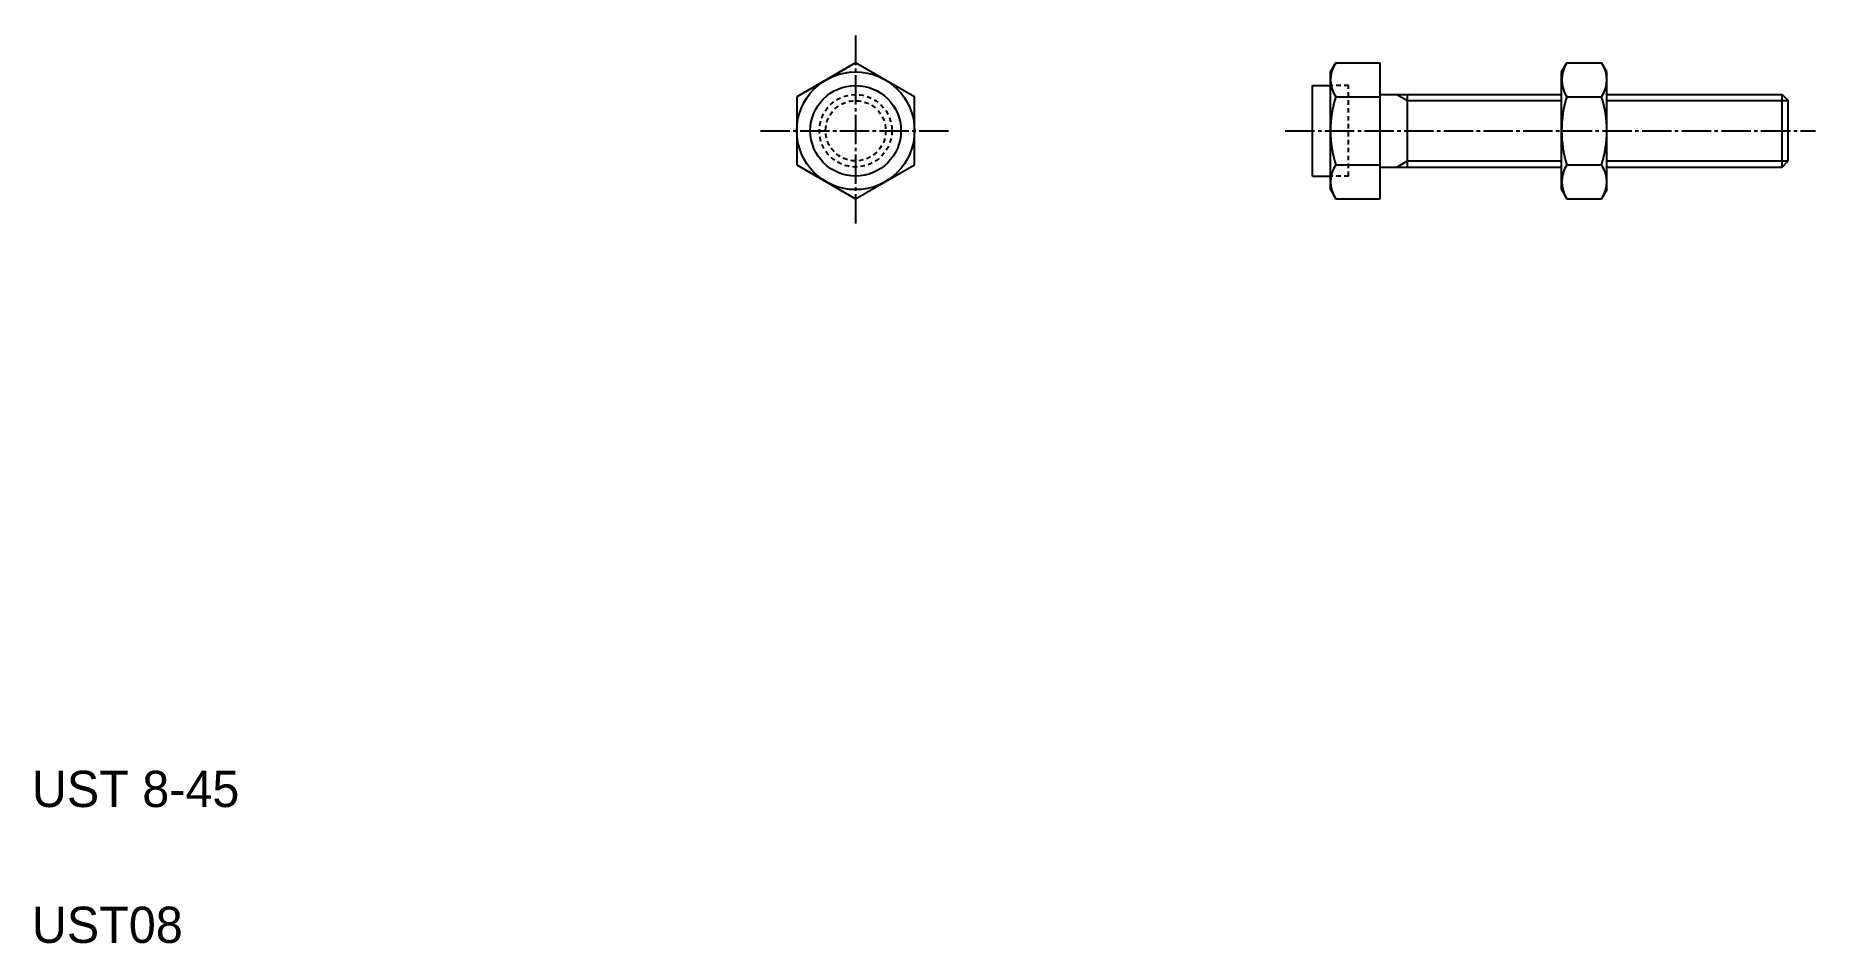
# Model space of a CAD drawing. Extents: x 10 to 207, y 10 to 110.
import ezdxf

# ---------------------------------------------------------------- set-up
doc = ezdxf.new("R2010")
doc.units = 0
doc.header["$LTSCALE"] = 0.25
doc.linetypes.add('CENTER', pattern=[17.5, 13, -1.5, 1.5, -1.5])
doc.linetypes.add('DASHED', pattern=[3.5, 2, -1.5])
doc.layers.get('0').update_dxf_attribs({"linetype": 'CONTINUOUS'})
doc.layers.add('CENTER', color=1, linetype='CENTER')

msp = doc.modelspace()

# ---------------------------------------------------------------- linework, layer by layer
at = {"color": 7, "linetype": 'CONTINUOUS'}
for p, q in [((100.89, 107.16), (94.39, 103.41)), ((107.39, 103.41), (100.89, 107.16)), ((153.28, 106.15), (153.86, 107.16)), ((153.28, 93.15), (153.28, 106.15)), ((153.86, 107.16), (158.78, 107.16)), ((158.78, 92.15), (158.78, 107.16)), ((178.78, 106.15), (179.36, 107.16)), ((178.78, 93.15), (178.78, 106.15)), ((179.36, 107.16), (183.2, 107.16)), ((183.78, 106.15), (183.2, 107.16)), ((183.78, 93.15), (183.78, 106.15)), ((151.28, 94.65), (151.28, 104.65)), ((151.28, 104.65), (153.28, 104.65)), ((94.39, 103.41), (94.39, 95.9)), ((107.39, 95.9), (107.39, 103.41)), ((153.86, 103.41), (158.78, 103.41)), ((158.78, 103.65), (178.78, 103.65)), ((161.78, 95.65), (161.78, 103.65)), ((179.36, 103.41), (183.2, 103.41)), ((183.78, 103.65), (203.11, 103.65)), ((203.11, 95.65), (203.11, 103.65)), ((203.11, 103.65), (203.78, 102.98)), ((203.78, 96.33), (203.78, 102.98)), ((203.11, 95.65), (203.78, 96.33)), ((94.39, 95.9), (100.89, 92.15)), ((100.89, 92.15), (107.39, 95.9)), ((151.28, 94.65), (153.28, 94.65)), ((153.86, 95.9), (158.78, 95.9)), ((158.78, 95.65), (178.78, 95.65)), ((179.36, 95.9), (183.2, 95.9)), ((183.78, 95.65), (203.11, 95.65)), ((153.28, 93.15), (153.86, 92.15)), ((178.78, 93.15), (179.36, 92.15)), ((183.78, 93.15), (183.2, 92.15)), ((153.86, 92.15), (158.78, 92.15)), ((179.36, 92.15), (183.2, 92.15))]:
    msp.add_line(p, q, dxfattribs=at)
for p, q in [((104.14, 105.28), (104.14, 105.28)), ((105.77, 104.34), (105.77, 104.34))]:
    msp.add_line(p, q)
at = {"color": 3, "linetype": 'DASHED'}
for p, q in [((155.28, 104.65), (153.28, 104.65)), ((155.28, 94.65), (155.28, 104.65)), ((155.28, 94.65), (153.28, 94.65))]:
    msp.add_line(p, q, dxfattribs=at)
at = {"color": 3, "linetype": 'CONTINUOUS'}
for p, q in [((160.61, 103.65), (161.78, 102.98)), ((161.78, 102.98), (178.78, 102.98)), ((183.78, 102.98), (203.78, 102.98)), ((160.61, 95.65), (161.78, 96.33)), ((161.78, 96.33), (178.78, 96.33)), ((183.78, 96.33), (203.78, 96.33))]:
    msp.add_line(p, q, dxfattribs=at)
at = {"color": 7, "linetype": 'CONTINUOUS'}
for radius in [6.5, 5]:
    msp.add_circle((100.89, 99.65), radius, dxfattribs=at)
at = {"color": 3, "linetype": 'DASHED'}
for radius in [4, 3.32]:
    msp.add_circle((100.89, 99.65), radius, dxfattribs=at)
for centre, radius, start, end in [((156.6, 105.28), 3.32, 145.5446, 214.4554), ((182.11, 105.28), 3.32, 145.6156, 214.3844), ((180.46, 105.28), 3.32, 325.6156, 34.3844), ((165.7, 99.65), 12.42, 162.4121, 197.5879), ((191.2, 99.65), 12.42, 162.412, 197.588), ((171.36, 99.65), 12.42, 342.412, 17.588), ((156.6, 94.02), 3.32, 145.5446, 214.4554), ((182.11, 94.02), 3.32, 145.6156, 214.3844), ((180.46, 94.02), 3.32, 325.6156, 34.3844)]:
    msp.add_arc(centre, radius, start, end)
at = {"layer": 'CENTER', "color": 1, "linetype": 'CENTER'}
for p, q in [((100.89, 110.16), (100.89, 89.15)), ((90.39, 99.65), (111.4, 99.65)), ((148.28, 99.65), (206.78, 99.65))]:
    msp.add_line(p, q, dxfattribs=at)

# ---------------------------------------------------------------- texts
for s, p in [('UST 8-45', (10, 25)), ('UST08', (10, 10))]:
    msp.add_text(s, height=4).set_placement(p)

doc.saveas('drawing.dxf')
